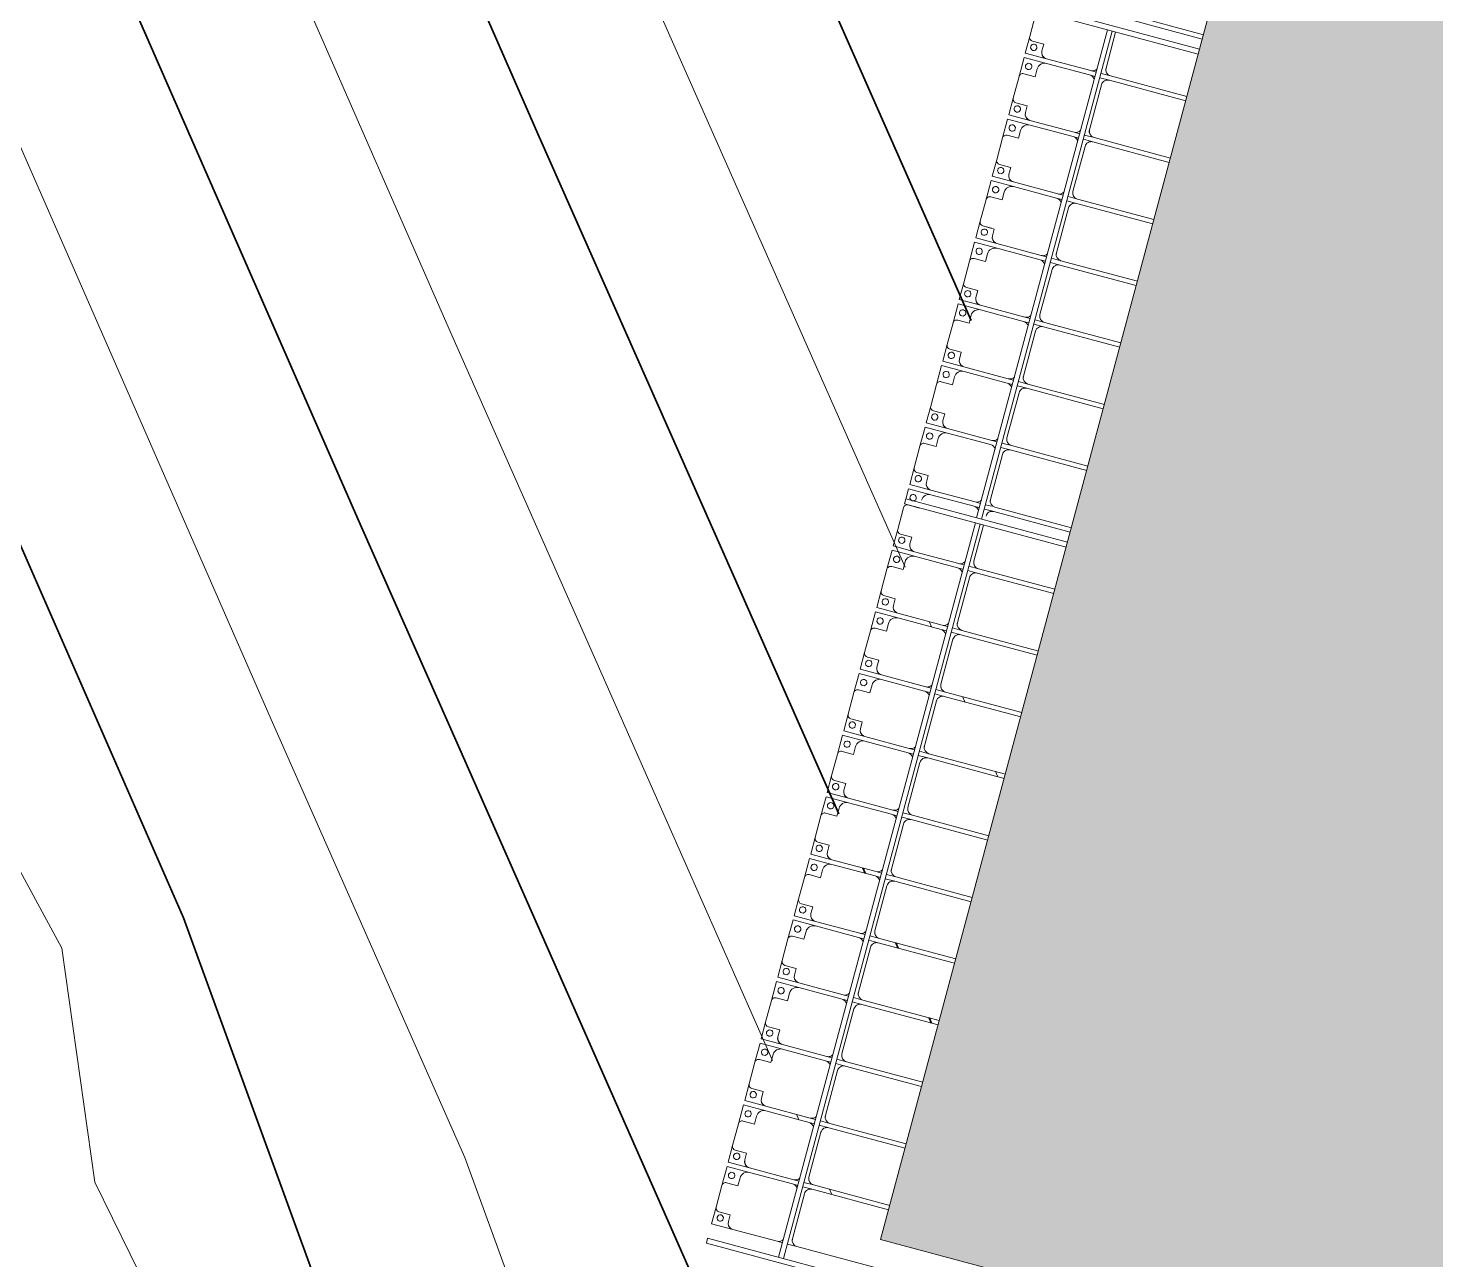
# Model space of a CAD drawing. Header units: millimetres. Extents: x -861324 to 439029, y -308065 to 694685.
# Drawn here: x -162826 to -151789, y 212234 to 221889 of the extents above; entities that cross this region are included whole.
import ezdxf

# ---------------------------------------------------------------- set-up
doc = ezdxf.new("R2010")
doc.units = ezdxf.units.MM
for name, color, linetype, lineweight in [('A-DETL-GENF', 92, 'Continuous', 9), ('A-DETL-MBND', 5, 'Continuous', 9), ('A-DETL-THIN', 151, 'Continuous', 9), ('A-GENM', 13, 'Continuous', 9), ('C-TOPO-MAJR', 7, 'Continuous', 35), ('C-TOPO-MINR', 7, 'Continuous', 9), ('S-BEAM', 12, 'Continuous', 9)]:
    doc.layers.add(name, color=color, linetype=linetype, lineweight=lineweight)

# ---------------------------------------------------------------- blocks, each defined once
blk = doc.blocks.new('Dầm C52 - Dầm C52-24593-BỐ TRÍ BÈ PIN HỒ BẢN MÒNG')
at = {"layer": 'S-BEAM', "color": 7}
for p, q in [((-48198, 20), (-42238, 20)), ((-42198, 20), (-38238, 20)), ((-42238, -20), (-48198, -20)), ((-38238, -20), (-42198, -20))]:
    blk.add_line(p, q, dxfattribs=at)
blk = doc.blocks.new('Dải phao đi lại kèm đỡ invester - DẢI PHAO ĐI LẠI-23457-BỐ TRÍ BÈ PIN HỒ BẢN MÒNG')
at = {"layer": 'A-DETL-MBND', "color": 254}
for p, q in [((15723, -620), (15723, 610)), ((8758, 0), (8758, -620)), ((10758, 0), (10758, -620)), ((13723, -620), (13723, 0)), ((5723, -620), (5723, 0)), ((5758, 0), (5758, -620)), ((6223, -620), (6223, 0)), ((6258, 0), (6258, -620)), ((6723, -620), (6723, 0)), ((6758, 0), (6758, -620)), ((7223, -620), (7223, 0)), ((7258, 0), (7258, -620)), ((7723, -620), (7723, 0)), ((7758, 0), (7758, -620)), ((8223, -620), (8223, 0)), ((8258, 0), (8258, -620)), ((8723, -620), (8723, 0)), ((9223, -620), (9223, 0)), ((9258, 0), (9258, -620)), ((9723, -620), (9723, 0)), ((9758, 0), (9758, -620)), ((10223, -620), (10223, 0)), ((10258, 0), (10258, -620)), ((10723, -620), (10723, -6)), ((11223, -620), (11223, 0)), ((11258, 0), (11258, -620)), ((11723, -620), (11723, 0)), ((11758, 0), (11758, -620)), ((12223, -620), (12223, 0)), ((12258, 0), (12258, -620)), ((12723, -620), (12723, 0)), ((12758, 0), (12758, -620)), ((13223, -620), (13223, 0)), ((13258, 0), (13258, -620)), ((13758, 0), (13758, -620)), ((14223, -620), (14223, 0)), ((14258, 0), (14258, -620)), ((14723, -620), (14723, 0)), ((14758, 0), (14758, -620)), ((15223, -620), (15223, 0)), ((15258, 0), (15258, -620)), ((6223, -620), (6223, -697)), ((6223, -620), (6223, -697)), ((6258, -697), (6258, -620)), ((6258, -697), (6258, -620)), ((6723, -620), (6723, -697)), ((6723, -620), (6723, -697)), ((6758, -697), (6758, -620)), ((6758, -697), (6758, -620)), ((7223, -620), (7223, -697)), ((7223, -620), (7223, -697)), ((7258, -697), (7258, -620)), ((7258, -697), (7258, -620)), ((7723, -620), (7723, -697)), ((7723, -620), (7723, -697)), ((7758, -697), (7758, -620)), ((7758, -697), (7758, -620)), ((8223, -620), (8223, -697)), ((8223, -620), (8223, -697)), ((8258, -697), (8258, -620)), ((8258, -697), (8258, -620)), ((8723, -620), (8723, -697)), ((8723, -620), (8723, -697)), ((8758, -697), (8758, -620)), ((8758, -697), (8758, -620)), ((9223, -620), (9223, -697)), ((9223, -620), (9223, -697)), ((9258, -697), (9258, -620)), ((9258, -697), (9258, -620)), ((9723, -648), (9723, -697)), ((9723, -648), (9723, -697)), ((9758, -697), (9758, -620)), ((9758, -697), (9758, -639)), ((10223, -620), (10223, -697)), ((10223, -620), (10223, -697)), ((10258, -697), (10258, -620)), ((10258, -697), (10258, -620)), ((10723, -620), (10723, -697)), ((10723, -620), (10723, -697)), ((10758, -697), (10758, -620)), ((10758, -697), (10758, -620)), ((11223, -620), (11223, -697)), ((11223, -620), (11223, -697)), ((11258, -697), (11258, -620)), ((11258, -697), (11258, -620)), ((11723, -620), (11723, -697)), ((11723, -620), (11723, -697)), ((11758, -697), (11758, -620)), ((11758, -697), (11758, -620)), ((12223, -620), (12223, -697)), ((12223, -620), (12223, -697)), ((12258, -697), (12258, -620)), ((12258, -697), (12258, -620)), ((12723, -620), (12723, -697)), ((12723, -620), (12723, -697)), ((12758, -697), (12758, -620)), ((12758, -697), (12758, -620)), ((13223, -620), (13223, -697)), ((13223, -620), (13223, -697)), ((13258, -697), (13258, -620)), ((13258, -697), (13258, -620)), ((13723, -620), (13723, -697)), ((13723, -620), (13723, -697)), ((13758, -697), (13758, -620)), ((13758, -697), (13758, -620)), ((14223, -620), (14223, -697)), ((14223, -620), (14223, -697)), ((14258, -697), (14258, -620)), ((14258, -697), (14258, -620)), ((14723, -620), (14723, -697)), ((14723, -620), (14723, -697)), ((14758, -697), (14758, -620)), ((14758, -697), (14758, -620)), ((15223, -620), (15223, -697)), ((15223, -620), (15223, -697)), ((15258, -697), (15258, -620)), ((15258, -697), (15258, -620)), ((15723, -620), (15723, -697)), ((15723, -620), (15723, -697)), ((5882, -670), (6173, -670)), ((6223, -737), (6223, -780)), ((6223, -737), (6223, -780)), ((6258, -780), (6258, -737)), ((6258, -780), (6258, -737)), ((6308, -670), (6673, -670)), ((6723, -737), (6723, -780)), ((6723, -737), (6723, -780)), ((6758, -780), (6758, -737)), ((6758, -780), (6758, -737)), ((6808, -670), (7173, -670)), ((7223, -737), (7223, -780)), ((7223, -737), (7223, -780)), ((7258, -780), (7258, -737)), ((7258, -780), (7258, -737)), ((7308, -670), (7673, -670)), ((7723, -737), (7723, -780)), ((7723, -737), (7723, -780)), ((7758, -780), (7758, -737)), ((7758, -780), (7758, -737)), ((7808, -670), (8173, -670)), ((8223, -737), (8223, -780)), ((8223, -737), (8223, -780)), ((8258, -780), (8258, -737)), ((8258, -780), (8258, -737)), ((8308, -670), (8673, -670)), ((8723, -737), (8723, -780)), ((8723, -737), (8723, -780)), ((8758, -780), (8758, -737)), ((8758, -780), (8758, -737)), ((8808, -670), (9173, -670)), ((9223, -737), (9223, -780)), ((9223, -737), (9223, -780)), ((9308, -670), (9673, -670)), ((9723, -737), (9723, -780)), ((9723, -737), (9723, -780)), ((9758, -780), (9758, -737)), ((9758, -780), (9758, -737)), ((9882, -670), (10173, -670)), ((10223, -737), (10223, -780)), ((10223, -737), (10223, -780)), ((10258, -780), (10258, -737)), ((10258, -780), (10258, -737)), ((10308, -670), (10673, -670)), ((10723, -737), (10723, -780)), ((10723, -737), (10723, -780)), ((10758, -780), (10758, -737)), ((10758, -780), (10758, -737)), ((10808, -670), (11173, -670)), ((11223, -737), (11223, -780)), ((11223, -737), (11223, -780)), ((11258, -780), (11258, -737)), ((11258, -780), (11258, -737)), ((11308, -670), (11673, -670)), ((11723, -737), (11723, -780)), ((11723, -737), (11723, -780)), ((11758, -780), (11758, -737)), ((11758, -780), (11758, -737)), ((11808, -670), (12173, -670)), ((12223, -737), (12223, -780)), ((12223, -737), (12223, -780)), ((12258, -780), (12258, -737)), ((12258, -780), (12258, -737)), ((12308, -670), (12673, -670)), ((12723, -737), (12723, -780)), ((12723, -737), (12723, -780)), ((12758, -780), (12758, -737)), ((12758, -780), (12758, -737)), ((12808, -670), (13173, -670)), ((13223, -737), (13223, -780)), ((13223, -737), (13223, -780)), ((13258, -780), (13258, -737)), ((13258, -780), (13258, -737)), ((13308, -670), (13673, -670)), ((13723, -737), (13723, -780)), ((13723, -737), (13723, -780)), ((13758, -780), (13758, -737)), ((13758, -780), (13758, -737)), ((13808, -670), (14173, -670)), ((14223, -737), (14223, -780)), ((14223, -737), (14223, -780)), ((14258, -780), (14258, -737)), ((14258, -780), (14258, -737)), ((14308, -670), (14673, -670)), ((14723, -737), (14723, -780)), ((14723, -737), (14723, -780)), ((14758, -780), (14758, -737)), ((14758, -780), (14758, -737)), ((14808, -670), (15173, -670)), ((15223, -737), (15223, -780)), ((15223, -737), (15223, -780)), ((15258, -780), (15258, -737)), ((15258, -780), (15258, -737)), ((15308, -670), (15673, -670)), ((15723, -737), (15723, -780)), ((15723, -737), (15723, -780)), ((6223, -1140), (6223, -780)), ((6258, -780), (6258, -1130)), ((6723, -1140), (6723, -780)), ((6758, -780), (6758, -1130)), ((7223, -1140), (7223, -780)), ((7258, -780), (7258, -1130)), ((7723, -1140), (7723, -780)), ((7758, -780), (7758, -1130)), ((8223, -1140), (8223, -780)), ((8258, -780), (8258, -1130)), ((8723, -1140), (8723, -780)), ((8758, -780), (8758, -1130)), ((9223, -1140), (9223, -780)), ((9258, -780), (9258, -1130)), ((9723, -1140), (9723, -780)), ((9758, -780), (9758, -1130)), ((10223, -1140), (10223, -780)), ((10258, -780), (10258, -1130)), ((10723, -1140), (10723, -780)), ((10758, -780), (10758, -1130)), ((11223, -1140), (11223, -780)), ((11258, -780), (11258, -1130)), ((11723, -1140), (11723, -780)), ((11758, -780), (11758, -1130)), ((12223, -1140), (12223, -780)), ((12258, -780), (12258, -1130)), ((12723, -1140), (12723, -780)), ((12758, -780), (12758, -1130)), ((13223, -1140), (13223, -780)), ((13258, -780), (13258, -1130)), ((13723, -1140), (13723, -780)), ((13758, -780), (13758, -1130)), ((14223, -1140), (14223, -780)), ((14258, -780), (14258, -1130)), ((14723, -1140), (14723, -780)), ((14758, -780), (14758, -1130)), ((15223, -1140), (15223, -780)), ((15258, -780), (15258, -1130)), ((15723, -1140), (15723, -780)), ((6118, -1282), (6118, -1190)), ((6118, -1190), (6173, -1190)), ((6173, -1190), (6118, -1190)), ((6118, -1190), (6118, -1282)), ((6118, -1282), (6118, -1190)), ((6118, -1190), (6118, -1282)), ((6118, -1190), (6173, -1190)), ((6173, -1190), (6118, -1190)), ((6223, -1140), (6223, -1312)), ((6223, -1312), (6223, -1140)), ((6258, -1312), (6258, -1130)), ((6258, -1130), (6258, -1312)), ((6318, -1190), (6382, -1190)), ((6382, -1190), (6318, -1190)), ((6318, -1190), (6382, -1190)), ((6382, -1190), (6318, -1190)), ((6382, -1190), (6382, -1282)), ((6382, -1282), (6382, -1190)), ((6382, -1190), (6382, -1282)), ((6382, -1282), (6382, -1190)), ((6618, -1282), (6618, -1190)), ((6618, -1190), (6673, -1190)), ((6673, -1190), (6618, -1190)), ((6618, -1190), (6618, -1282)), ((6618, -1282), (6618, -1190)), ((6618, -1190), (6618, -1282)), ((6618, -1190), (6673, -1190)), ((6673, -1190), (6618, -1190)), ((6723, -1140), (6723, -1312)), ((6723, -1312), (6723, -1140)), ((6758, -1312), (6758, -1130)), ((6758, -1130), (6758, -1312)), ((6818, -1190), (6882, -1190)), ((6882, -1190), (6818, -1190)), ((6818, -1190), (6882, -1190)), ((6882, -1190), (6818, -1190)), ((6882, -1190), (6882, -1282)), ((6882, -1282), (6882, -1190)), ((6882, -1190), (6882, -1282)), ((6882, -1282), (6882, -1190)), ((7118, -1282), (7118, -1190)), ((7118, -1190), (7173, -1190)), ((7173, -1190), (7118, -1190)), ((7118, -1190), (7118, -1282)), ((7118, -1282), (7118, -1190)), ((7118, -1190), (7118, -1282)), ((7118, -1190), (7173, -1190)), ((7173, -1190), (7118, -1190)), ((7223, -1140), (7223, -1312)), ((7223, -1312), (7223, -1140)), ((7258, -1312), (7258, -1130)), ((7258, -1130), (7258, -1312)), ((7318, -1190), (7382, -1190)), ((7382, -1190), (7318, -1190)), ((7318, -1190), (7382, -1190)), ((7382, -1190), (7318, -1190)), ((7382, -1190), (7382, -1282)), ((7382, -1282), (7382, -1190)), ((7382, -1190), (7382, -1282)), ((7382, -1282), (7382, -1190)), ((7618, -1282), (7618, -1190)), ((7618, -1190), (7673, -1190)), ((7673, -1190), (7618, -1190)), ((7618, -1190), (7673, -1190)), ((7673, -1190), (7618, -1190)), ((7618, -1212), (7618, -1282)), ((7618, -1282), (7618, -1212)), ((7618, -1212), (7618, -1282)), ((7723, -1140), (7723, -1312)), ((7723, -1312), (7723, -1140)), ((7758, -1312), (7758, -1130)), ((7758, -1130), (7758, -1312)), ((7818, -1190), (7882, -1190)), ((7882, -1190), (7818, -1190)), ((7818, -1190), (7882, -1190)), ((7882, -1190), (7818, -1190)), ((7882, -1190), (7882, -1282)), ((7882, -1282), (7882, -1190)), ((7882, -1190), (7882, -1282)), ((7882, -1282), (7882, -1190)), ((8118, -1282), (8118, -1190)), ((8118, -1190), (8173, -1190)), ((8173, -1190), (8118, -1190)), ((8118, -1190), (8118, -1282)), ((8118, -1282), (8118, -1190)), ((8118, -1190), (8118, -1282)), ((8118, -1190), (8173, -1190)), ((8173, -1190), (8118, -1190)), ((8223, -1140), (8223, -1312)), ((8223, -1312), (8223, -1140)), ((8258, -1312), (8258, -1130)), ((8258, -1130), (8258, -1312)), ((8318, -1190), (8382, -1190)), ((8382, -1190), (8318, -1190)), ((8318, -1190), (8382, -1190)), ((8382, -1190), (8318, -1190)), ((8382, -1190), (8382, -1282)), ((8382, -1282), (8382, -1190)), ((8382, -1190), (8382, -1282)), ((8382, -1282), (8382, -1190)), ((8618, -1282), (8618, -1190)), ((8618, -1190), (8673, -1190)), ((8673, -1190), (8618, -1190)), ((8618, -1190), (8618, -1282)), ((8618, -1282), (8618, -1190)), ((8618, -1190), (8618, -1282)), ((8618, -1190), (8673, -1190)), ((8673, -1190), (8618, -1190)), ((8723, -1140), (8723, -1312)), ((8723, -1312), (8723, -1140)), ((8758, -1312), (8758, -1130)), ((8758, -1130), (8758, -1312)), ((8818, -1190), (8882, -1190)), ((8882, -1190), (8818, -1190)), ((8818, -1190), (8882, -1190)), ((8882, -1190), (8818, -1190)), ((8882, -1190), (8882, -1282)), ((8882, -1282), (8882, -1190)), ((8882, -1190), (8882, -1282)), ((8882, -1282), (8882, -1190)), ((9118, -1282), (9118, -1190)), ((9118, -1190), (9173, -1190)), ((9173, -1190), (9118, -1190)), ((9118, -1190), (9118, -1282)), ((9118, -1282), (9118, -1190)), ((9118, -1190), (9118, -1282)), ((9118, -1190), (9173, -1190)), ((9173, -1190), (9118, -1190)), ((9223, -1140), (9223, -1312)), ((9223, -1312), (9223, -1140)), ((9258, -1312), (9258, -1130)), ((9258, -1130), (9258, -1312)), ((9318, -1190), (9382, -1190)), ((9382, -1190), (9318, -1190)), ((9318, -1190), (9382, -1190)), ((9382, -1190), (9318, -1190)), ((9382, -1190), (9382, -1282)), ((9382, -1282), (9382, -1190)), ((9382, -1190), (9382, -1282)), ((9382, -1282), (9382, -1190)), ((9618, -1282), (9618, -1190)), ((9618, -1190), (9673, -1190)), ((9673, -1190), (9618, -1190)), ((9618, -1190), (9618, -1282)), ((9618, -1282), (9618, -1190)), ((9618, -1190), (9618, -1282)), ((9618, -1190), (9673, -1190)), ((9673, -1190), (9618, -1190)), ((9723, -1140), (9723, -1312)), ((9723, -1312), (9723, -1140)), ((9758, -1312), (9758, -1130)), ((9758, -1130), (9758, -1312)), ((9882, -1190), (9882, -1282)), ((9882, -1282), (9882, -1190)), ((9882, -1190), (9882, -1282)), ((9882, -1282), (9882, -1190)), ((10118, -1282), (10118, -1190)), ((10118, -1190), (10173, -1190)), ((10173, -1190), (10118, -1190)), ((10118, -1190), (10118, -1282)), ((10118, -1282), (10118, -1190)), ((10118, -1190), (10118, -1282)), ((10118, -1190), (10173, -1190)), ((10173, -1190), (10118, -1190)), ((10223, -1140), (10223, -1312)), ((10223, -1312), (10223, -1140)), ((10258, -1312), (10258, -1130)), ((10258, -1130), (10258, -1312)), ((10318, -1190), (10382, -1190)), ((10382, -1190), (10318, -1190)), ((10318, -1190), (10382, -1190)), ((10382, -1190), (10318, -1190)), ((10382, -1190), (10382, -1282)), ((10382, -1282), (10382, -1190)), ((10382, -1190), (10382, -1282)), ((10382, -1282), (10382, -1190)), ((10618, -1282), (10618, -1190)), ((10618, -1190), (10673, -1190)), ((10673, -1190), (10618, -1190)), ((10618, -1190), (10618, -1282)), ((10618, -1282), (10618, -1190)), ((10618, -1190), (10618, -1282)), ((10618, -1190), (10673, -1190)), ((10673, -1190), (10618, -1190)), ((10723, -1140), (10723, -1312)), ((10723, -1312), (10723, -1140)), ((10758, -1312), (10758, -1130)), ((10758, -1130), (10758, -1312)), ((10818, -1190), (10882, -1190)), ((10882, -1190), (10818, -1190)), ((10818, -1190), (10882, -1190)), ((10882, -1190), (10818, -1190)), ((10882, -1190), (10882, -1282)), ((10882, -1282), (10882, -1190)), ((10882, -1190), (10882, -1282)), ((10882, -1282), (10882, -1190)), ((11118, -1282), (11118, -1190)), ((11118, -1190), (11173, -1190)), ((11173, -1190), (11118, -1190)), ((11118, -1190), (11118, -1282)), ((11118, -1282), (11118, -1190)), ((11118, -1190), (11118, -1282)), ((11118, -1190), (11173, -1190)), ((11173, -1190), (11118, -1190)), ((11223, -1140), (11223, -1312)), ((11223, -1312), (11223, -1140)), ((11258, -1312), (11258, -1130)), ((11258, -1130), (11258, -1312)), ((11318, -1190), (11382, -1190)), ((11382, -1190), (11318, -1190)), ((11318, -1190), (11382, -1190)), ((11382, -1190), (11318, -1190)), ((11382, -1190), (11382, -1282)), ((11382, -1282), (11382, -1190)), ((11382, -1190), (11382, -1282)), ((11382, -1282), (11382, -1190)), ((11618, -1282), (11618, -1190)), ((11618, -1190), (11673, -1190)), ((11673, -1190), (11618, -1190)), ((11618, -1190), (11618, -1282)), ((11618, -1282), (11618, -1190)), ((11618, -1190), (11618, -1282)), ((11618, -1190), (11673, -1190)), ((11673, -1190), (11618, -1190)), ((11723, -1140), (11723, -1312)), ((11723, -1312), (11723, -1140)), ((11758, -1312), (11758, -1130)), ((11758, -1130), (11758, -1312)), ((11818, -1190), (11882, -1190)), ((11882, -1190), (11818, -1190)), ((11818, -1190), (11882, -1190)), ((11882, -1190), (11818, -1190)), ((11882, -1190), (11882, -1282)), ((11882, -1282), (11882, -1190)), ((11882, -1190), (11882, -1282)), ((11882, -1282), (11882, -1190)), ((12118, -1282), (12118, -1190)), ((12118, -1190), (12173, -1190)), ((12173, -1190), (12118, -1190)), ((12118, -1190), (12118, -1282)), ((12118, -1282), (12118, -1190)), ((12118, -1190), (12118, -1282)), ((12118, -1190), (12173, -1190)), ((12173, -1190), (12118, -1190)), ((12223, -1140), (12223, -1312)), ((12223, -1312), (12223, -1140)), ((12258, -1312), (12258, -1130)), ((12258, -1130), (12258, -1312)), ((12318, -1190), (12382, -1190)), ((12382, -1190), (12318, -1190)), ((12318, -1190), (12382, -1190)), ((12382, -1190), (12318, -1190)), ((12382, -1190), (12382, -1282)), ((12382, -1282), (12382, -1190)), ((12382, -1190), (12382, -1282)), ((12382, -1282), (12382, -1190)), ((12618, -1282), (12618, -1190)), ((12618, -1190), (12673, -1190)), ((12673, -1190), (12618, -1190)), ((12618, -1190), (12618, -1282)), ((12618, -1282), (12618, -1190)), ((12618, -1190), (12618, -1282)), ((12618, -1190), (12673, -1190)), ((12673, -1190), (12618, -1190)), ((12723, -1140), (12723, -1312)), ((12723, -1312), (12723, -1140)), ((12758, -1312), (12758, -1130)), ((12758, -1130), (12758, -1312)), ((12818, -1190), (12882, -1190)), ((12882, -1190), (12818, -1190)), ((12818, -1190), (12882, -1190)), ((12882, -1190), (12818, -1190)), ((12882, -1190), (12882, -1282)), ((12882, -1282), (12882, -1190)), ((12882, -1190), (12882, -1282)), ((12882, -1282), (12882, -1190)), ((13118, -1282), (13118, -1190)), ((13118, -1190), (13173, -1190)), ((13173, -1190), (13118, -1190)), ((13118, -1190), (13118, -1282)), ((13118, -1282), (13118, -1190)), ((13118, -1190), (13118, -1282)), ((13118, -1190), (13173, -1190)), ((13173, -1190), (13118, -1190)), ((13223, -1140), (13223, -1312)), ((13223, -1312), (13223, -1140)), ((13258, -1312), (13258, -1130)), ((13258, -1130), (13258, -1312)), ((13318, -1190), (13382, -1190)), ((13382, -1190), (13318, -1190)), ((13318, -1190), (13382, -1190)), ((13382, -1190), (13318, -1190)), ((13382, -1190), (13382, -1282)), ((13382, -1282), (13382, -1190)), ((13382, -1190), (13382, -1282)), ((13382, -1282), (13382, -1190)), ((13618, -1282), (13618, -1190)), ((13618, -1190), (13673, -1190)), ((13673, -1190), (13618, -1190)), ((13618, -1190), (13618, -1282)), ((13618, -1282), (13618, -1190)), ((13618, -1190), (13618, -1282)), ((13618, -1190), (13673, -1190)), ((13673, -1190), (13618, -1190)), ((13723, -1140), (13723, -1312)), ((13723, -1312), (13723, -1140)), ((13758, -1312), (13758, -1130)), ((13758, -1130), (13758, -1312)), ((13818, -1190), (13882, -1190)), ((13882, -1190), (13818, -1190)), ((13818, -1190), (13882, -1190)), ((13882, -1190), (13818, -1190)), ((13882, -1190), (13882, -1282)), ((13882, -1282), (13882, -1190)), ((13882, -1190), (13882, -1282)), ((13882, -1282), (13882, -1190)), ((14118, -1282), (14118, -1190)), ((14118, -1190), (14173, -1190)), ((14173, -1190), (14118, -1190)), ((14118, -1190), (14118, -1282)), ((14118, -1282), (14118, -1190)), ((14118, -1190), (14118, -1282)), ((14118, -1190), (14173, -1190)), ((14173, -1190), (14118, -1190)), ((14223, -1140), (14223, -1312)), ((14223, -1312), (14223, -1140)), ((14258, -1312), (14258, -1130)), ((14258, -1130), (14258, -1312)), ((14318, -1190), (14382, -1190)), ((14382, -1190), (14318, -1190)), ((14318, -1190), (14382, -1190)), ((14382, -1190), (14318, -1190)), ((14382, -1190), (14382, -1282)), ((14382, -1282), (14382, -1190)), ((14382, -1190), (14382, -1282)), ((14382, -1282), (14382, -1190)), ((14618, -1282), (14618, -1190)), ((14618, -1190), (14673, -1190)), ((14673, -1190), (14618, -1190)), ((14618, -1190), (14618, -1282)), ((14618, -1282), (14618, -1190)), ((14618, -1190), (14618, -1282)), ((14618, -1190), (14673, -1190)), ((14673, -1190), (14618, -1190)), ((14723, -1140), (14723, -1312)), ((14723, -1312), (14723, -1140)), ((14758, -1312), (14758, -1130)), ((14758, -1130), (14758, -1312)), ((14818, -1190), (14882, -1190)), ((14882, -1190), (14818, -1190)), ((14818, -1190), (14882, -1190)), ((14882, -1190), (14818, -1190)), ((14882, -1190), (14882, -1282)), ((14882, -1282), (14882, -1190)), ((14882, -1190), (14882, -1282)), ((14882, -1282), (14882, -1190)), ((15118, -1282), (15118, -1190)), ((15118, -1190), (15173, -1190)), ((15173, -1190), (15118, -1190)), ((15118, -1190), (15118, -1282)), ((15118, -1282), (15118, -1190)), ((15118, -1190), (15118, -1282)), ((15118, -1190), (15173, -1190)), ((15173, -1190), (15118, -1190)), ((15223, -1140), (15223, -1312)), ((15223, -1312), (15223, -1140)), ((15258, -1312), (15258, -1130)), ((15258, -1130), (15258, -1312)), ((15318, -1190), (15382, -1190)), ((15382, -1190), (15318, -1190)), ((15318, -1190), (15382, -1190)), ((15382, -1190), (15318, -1190)), ((15382, -1190), (15382, -1282)), ((15382, -1282), (15382, -1190)), ((15382, -1190), (15382, -1282)), ((15382, -1282), (15382, -1190)), ((15618, -1282), (15618, -1190)), ((15618, -1190), (15673, -1190)), ((15673, -1190), (15618, -1190)), ((15618, -1190), (15618, -1282)), ((15618, -1282), (15618, -1190)), ((15618, -1190), (15618, -1282)), ((15618, -1190), (15673, -1190)), ((15673, -1190), (15618, -1190)), ((15723, -1140), (15723, -1312)), ((15723, -1312), (15723, -1140)), ((5912, -1312), (6088, -1312)), ((6223, -1312), (6088, -1312)), ((6088, -1312), (6223, -1312)), ((6412, -1312), (6258, -1312)), ((6258, -1312), (6412, -1312)), ((6412, -1312), (6588, -1312)), ((6723, -1312), (6588, -1312)), ((6588, -1312), (6723, -1312)), ((6912, -1312), (6758, -1312)), ((6758, -1312), (6912, -1312)), ((6912, -1312), (7088, -1312)), ((7223, -1312), (7088, -1312)), ((7088, -1312), (7223, -1312)), ((7412, -1312), (7258, -1312)), ((7258, -1312), (7412, -1312)), ((7412, -1312), (7588, -1312)), ((7723, -1312), (7588, -1312)), ((7588, -1312), (7723, -1312)), ((7912, -1312), (7758, -1312)), ((7758, -1312), (7912, -1312)), ((7912, -1312), (8088, -1312)), ((8223, -1312), (8088, -1312)), ((8088, -1312), (8223, -1312)), ((8412, -1312), (8258, -1312)), ((8258, -1312), (8412, -1312)), ((8412, -1312), (8588, -1312)), ((8723, -1312), (8588, -1312)), ((8588, -1312), (8723, -1312)), ((8912, -1312), (8758, -1312)), ((8758, -1312), (8912, -1312)), ((8912, -1312), (9088, -1312)), ((9223, -1312), (9088, -1312)), ((9088, -1312), (9223, -1312)), ((9412, -1312), (9258, -1312)), ((9258, -1312), (9412, -1312)), ((9412, -1312), (9588, -1312)), ((9723, -1312), (9588, -1312)), ((9588, -1312), (9723, -1312)), ((9842, -1312), (9758, -1312)), ((9758, -1312), (9842, -1312)), ((9912, -1312), (10088, -1312)), ((10223, -1312), (10088, -1312)), ((10088, -1312), (10223, -1312)), ((10412, -1312), (10258, -1312)), ((10258, -1312), (10412, -1312)), ((10412, -1312), (10588, -1312)), ((10723, -1312), (10588, -1312)), ((10588, -1312), (10723, -1312)), ((10912, -1312), (10758, -1312)), ((10758, -1312), (10912, -1312)), ((10912, -1312), (11088, -1312)), ((11223, -1312), (11088, -1312)), ((11088, -1312), (11223, -1312)), ((11412, -1312), (11258, -1312)), ((11258, -1312), (11412, -1312)), ((11412, -1312), (11588, -1312)), ((11723, -1312), (11588, -1312)), ((11588, -1312), (11723, -1312)), ((11912, -1312), (11758, -1312)), ((11758, -1312), (11912, -1312)), ((11912, -1312), (12088, -1312)), ((12223, -1312), (12088, -1312)), ((12088, -1312), (12223, -1312)), ((12412, -1312), (12258, -1312)), ((12258, -1312), (12412, -1312)), ((12412, -1312), (12588, -1312)), ((12723, -1312), (12588, -1312)), ((12588, -1312), (12723, -1312)), ((12912, -1312), (12758, -1312)), ((12758, -1312), (12912, -1312)), ((12912, -1312), (13088, -1312)), ((13223, -1312), (13088, -1312)), ((13088, -1312), (13223, -1312)), ((13412, -1312), (13258, -1312)), ((13258, -1312), (13412, -1312)), ((13412, -1312), (13588, -1312)), ((13723, -1312), (13588, -1312)), ((13588, -1312), (13723, -1312)), ((13912, -1312), (13758, -1312)), ((13758, -1312), (13912, -1312)), ((13912, -1312), (14088, -1312)), ((14223, -1312), (14088, -1312)), ((14088, -1312), (14223, -1312)), ((14412, -1312), (14258, -1312)), ((14258, -1312), (14412, -1312)), ((14412, -1312), (14588, -1312)), ((14723, -1312), (14588, -1312)), ((14588, -1312), (14723, -1312)), ((14912, -1312), (14758, -1312)), ((14758, -1312), (14912, -1312)), ((14912, -1312), (15088, -1312)), ((15223, -1312), (15088, -1312)), ((15088, -1312), (15223, -1312)), ((15412, -1312), (15258, -1312)), ((15258, -1312), (15412, -1312)), ((15412, -1312), (15588, -1312)), ((15723, -1312), (15588, -1312)), ((15588, -1312), (15723, -1312))]:
    blk.add_line(p, q, dxfattribs=at)
for centre, radius, start, end in [((6173, -620), 50, 270, 0), ((6308, -620), 50, 180, 270), ((6308, -620), 50, 180, 210), ((6673, -620), 50, 270, 0), ((6808, -620), 50, 180, 270), ((6808, -620), 50, 180, 210), ((7173, -620), 50, 270, 0), ((7308, -620), 50, 180, 270), ((7308, -620), 50, 180, 210), ((7673, -620), 50, 270, 0), ((7808, -620), 50, 180, 270), ((7808, -620), 50, 180, 210), ((8173, -620), 50, 270, 0), ((8308, -620), 50, 180, 270), ((8308, -620), 50, 180, 210), ((8673, -620), 50, 270, 0), ((8808, -620), 50, 180, 270), ((8808, -620), 50, 180, 210), ((9173, -620), 50, 270, 0), ((9308, -620), 50, 180, 270), ((9308, -620), 50, 180, 210), ((9673, -620), 50, 270, 0), ((9808, -620), 50, 180, 270), ((9808, -620), 50, 180, 210), ((10173, -620), 50, 270, 0), ((10308, -620), 50, 180, 270), ((10308, -620), 50, 180, 210), ((10673, -620), 50, 270, 0), ((10808, -620), 50, 180, 270), ((10808, -620), 50, 180, 210), ((11173, -620), 50, 270, 0), ((11308, -620), 50, 180, 270), ((11308, -620), 50, 180, 210), ((11673, -620), 50, 270, 0), ((11808, -620), 50, 180, 270), ((11808, -620), 50, 180, 210), ((12173, -620), 50, 270, 0), ((12308, -620), 50, 180, 270), ((12308, -620), 50, 180, 210), ((12673, -620), 50, 270, 0), ((12808, -620), 50, 180, 270), ((12808, -620), 50, 180, 210), ((13173, -620), 50, 270, 0), ((13308, -620), 50, 180, 270), ((13308, -620), 50, 180, 210), ((13673, -620), 50, 270, 0), ((13808, -620), 50, 180, 270), ((13808, -620), 50, 180, 210), ((14173, -620), 50, 270, 0), ((14308, -620), 50, 180, 270), ((14308, -620), 50, 180, 210), ((14673, -620), 50, 270, 0), ((14808, -620), 50, 180, 270), ((14808, -620), 50, 180, 210), ((15173, -620), 50, 270, 0), ((15308, -620), 50, 180, 270), ((15308, -620), 50, 180, 210), ((15673, -620), 50, 270, 0), ((6173, -620), 50, 270, 300), ((6173, -780), 50, 360, 60), ((6173, -780), 50, 360, 30), ((6308, -780), 50, 120, 180), ((6673, -620), 50, 270, 300), ((6673, -780), 50, 360, 60), ((6673, -780), 50, 360, 30), ((6808, -780), 50, 120, 180), ((7173, -620), 50, 270, 300), ((7173, -780), 50, 360, 60), ((7173, -780), 50, 360, 30), ((7308, -780), 50, 120, 180), ((7673, -620), 50, 270, 300), ((7673, -780), 50, 360, 60), ((7673, -780), 50, 360, 30), ((7808, -780), 50, 120, 180), ((8173, -620), 50, 270, 300), ((8173, -780), 50, 360, 60), ((8173, -780), 50, 360, 30), ((8308, -780), 50, 120, 180), ((8673, -620), 50, 270, 300), ((8673, -780), 50, 360, 60), ((8673, -780), 50, 360, 30), ((8808, -780), 50, 120, 180), ((9173, -620), 50, 270, 300), ((9173, -780), 50, 360, 60), ((9173, -780), 50, 360, 30), ((9308, -780), 50, 120, 180), ((9673, -620), 50, 270, 300), ((9673, -780), 50, 360, 60), ((9673, -780), 50, 360, 30), ((9808, -780), 50, 120, 180), ((10173, -620), 50, 270, 300), ((10173, -780), 50, 360, 60), ((10173, -780), 50, 360, 30), ((10308, -780), 50, 120, 180), ((10673, -620), 50, 270, 300), ((10673, -780), 50, 360, 60), ((10673, -780), 50, 360, 30), ((10808, -780), 50, 120, 180), ((11173, -620), 50, 270, 300), ((11173, -780), 50, 360, 60), ((11173, -780), 50, 360, 30), ((11308, -780), 50, 120, 180), ((11673, -620), 50, 270, 300), ((11673, -780), 50, 360, 60), ((11673, -780), 50, 360, 30), ((11808, -780), 50, 120, 180), ((12173, -620), 50, 270, 300), ((12173, -780), 50, 360, 60), ((12173, -780), 50, 360, 30), ((12308, -780), 50, 120, 180), ((12673, -620), 50, 270, 300), ((12673, -780), 50, 360, 60), ((12673, -780), 50, 360, 30), ((12808, -780), 50, 120, 180), ((13173, -620), 50, 270, 300), ((13173, -780), 50, 360, 60), ((13173, -780), 50, 360, 30), ((13308, -780), 50, 120, 180), ((13673, -620), 50, 270, 300), ((13673, -780), 50, 360, 60), ((13673, -780), 50, 360, 30), ((13808, -780), 50, 120, 180), ((14173, -620), 50, 270, 300), ((14173, -780), 50, 360, 60), ((14173, -780), 50, 360, 30), ((14308, -780), 50, 120, 180), ((14673, -620), 50, 270, 300), ((14673, -780), 50, 360, 60), ((14673, -780), 50, 360, 30), ((14808, -780), 50, 120, 180), ((15173, -620), 50, 270, 300), ((15173, -780), 50, 360, 60), ((15173, -780), 50, 360, 30), ((15308, -780), 50, 120, 180), ((15673, -620), 50, 270, 300), ((15673, -780), 50, 360, 60), ((15673, -780), 50, 360, 30), ((6173, -1140), 50, 270, 360), ((6173, -1140), 50, 270, 345), ((6173, -1140), 50, 270, 345), ((6173, -1140), 50, 270, 345), ((6318, -1130), 60, 180, 270), ((6318, -1130), 60, 180, 270), ((6318, -1130), 60, 180, 270), ((6318, -1130), 60, 180, 270), ((6673, -1140), 50, 270, 360), ((6673, -1140), 50, 270, 345), ((6673, -1140), 50, 270, 345), ((6673, -1140), 50, 270, 345), ((6818, -1130), 60, 180, 270), ((6818, -1130), 60, 180, 270), ((6818, -1130), 60, 180, 270), ((6818, -1130), 60, 180, 270), ((7173, -1140), 50, 270, 360), ((7173, -1140), 50, 270, 345), ((7173, -1140), 50, 270, 345), ((7173, -1140), 50, 270, 345), ((7318, -1130), 60, 180, 270), ((7318, -1130), 60, 180, 270), ((7318, -1130), 60, 180, 270), ((7318, -1130), 60, 180, 270), ((7673, -1140), 50, 270, 360), ((7673, -1140), 50, 270, 345), ((7673, -1140), 50, 270, 345), ((7673, -1140), 50, 270, 345), ((7818, -1130), 60, 180, 270), ((7818, -1130), 60, 180, 270), ((7818, -1130), 60, 180, 270), ((7818, -1130), 60, 180, 270), ((8173, -1140), 50, 270, 360), ((8173, -1140), 50, 270, 345), ((8173, -1140), 50, 270, 345), ((8173, -1140), 50, 270, 345), ((8318, -1130), 60, 180, 270), ((8318, -1130), 60, 180, 270), ((8318, -1130), 60, 180, 270), ((8318, -1130), 60, 180, 270), ((8673, -1140), 50, 270, 360), ((8673, -1140), 50, 270, 345), ((8673, -1140), 50, 270, 345), ((8673, -1140), 50, 270, 345), ((8818, -1130), 60, 180, 270), ((8818, -1130), 60, 180, 270), ((8818, -1130), 60, 180, 270), ((8818, -1130), 60, 180, 270), ((9173, -1140), 50, 270, 360), ((9173, -1140), 50, 270, 345), ((9173, -1140), 50, 270, 345), ((9173, -1140), 50, 270, 345), ((9318, -1130), 60, 180, 270), ((9318, -1130), 60, 180, 270), ((9318, -1130), 60, 180, 270), ((9318, -1130), 60, 180, 270), ((9673, -1140), 50, 270, 360), ((9673, -1140), 50, 270, 345), ((9673, -1140), 50, 270, 345), ((9673, -1140), 50, 270, 345), ((9818, -1130), 60, 180, 270), ((9818, -1130), 60, 180, 270), ((9818, -1130), 60, 180, 270), ((9818, -1130), 60, 180, 270), ((10173, -1140), 50, 270, 360), ((10173, -1140), 50, 270, 345), ((10173, -1140), 50, 270, 345), ((10173, -1140), 50, 270, 345), ((10318, -1130), 60, 180, 270), ((10318, -1130), 60, 180, 270), ((10318, -1130), 60, 180, 270), ((10318, -1130), 60, 180, 270), ((10673, -1140), 50, 270, 360), ((10673, -1140), 50, 270, 345), ((10673, -1140), 50, 270, 345), ((10673, -1140), 50, 270, 345), ((10818, -1130), 60, 180, 270), ((10818, -1130), 60, 180, 270), ((10818, -1130), 60, 180, 270), ((10818, -1130), 60, 180, 270), ((11173, -1140), 50, 270, 360), ((11173, -1140), 50, 270, 345), ((11173, -1140), 50, 270, 345), ((11173, -1140), 50, 270, 345), ((11318, -1130), 60, 180, 270), ((11318, -1130), 60, 180, 270), ((11318, -1130), 60, 180, 270), ((11318, -1130), 60, 180, 270), ((11673, -1140), 50, 270, 360), ((11673, -1140), 50, 270, 345), ((11673, -1140), 50, 270, 345), ((11673, -1140), 50, 270, 345), ((11818, -1130), 60, 180, 270), ((11818, -1130), 60, 180, 270), ((11818, -1130), 60, 180, 270), ((11818, -1130), 60, 180, 270), ((12173, -1140), 50, 270, 360), ((12173, -1140), 50, 270, 345), ((12173, -1140), 50, 270, 345), ((12173, -1140), 50, 270, 345), ((12318, -1130), 60, 180, 270), ((12318, -1130), 60, 180, 270), ((12318, -1130), 60, 180, 270), ((12318, -1130), 60, 180, 270), ((12673, -1140), 50, 270, 360), ((12673, -1140), 50, 270, 345), ((12673, -1140), 50, 270, 345), ((12673, -1140), 50, 270, 345), ((12818, -1130), 60, 180, 270), ((12818, -1130), 60, 180, 270), ((12818, -1130), 60, 180, 270), ((12818, -1130), 60, 180, 270), ((13173, -1140), 50, 270, 360), ((13173, -1140), 50, 270, 345), ((13173, -1140), 50, 270, 345), ((13173, -1140), 50, 270, 345), ((13318, -1130), 60, 180, 270), ((13318, -1130), 60, 180, 270), ((13318, -1130), 60, 180, 270), ((13318, -1130), 60, 180, 270), ((13673, -1140), 50, 270, 360), ((13673, -1140), 50, 270, 345), ((13673, -1140), 50, 270, 345), ((13673, -1140), 50, 270, 345), ((13818, -1130), 60, 180, 270), ((13818, -1130), 60, 180, 270), ((13818, -1130), 60, 180, 270), ((13818, -1130), 60, 180, 270), ((14173, -1140), 50, 270, 360), ((14173, -1140), 50, 270, 345), ((14173, -1140), 50, 270, 345), ((14173, -1140), 50, 270, 345), ((14318, -1130), 60, 180, 270), ((14318, -1130), 60, 180, 270), ((14318, -1130), 60, 180, 270), ((14318, -1130), 60, 180, 270), ((14673, -1140), 50, 270, 360), ((14673, -1140), 50, 270, 345), ((14673, -1140), 50, 270, 345), ((14673, -1140), 50, 270, 345), ((14818, -1130), 60, 180, 270), ((14818, -1130), 60, 180, 270), ((14818, -1130), 60, 180, 270), ((14818, -1130), 60, 180, 270), ((15173, -1140), 50, 270, 360), ((15173, -1140), 50, 270, 345), ((15173, -1140), 50, 270, 345), ((15173, -1140), 50, 270, 345), ((15318, -1130), 60, 180, 270), ((15318, -1130), 60, 180, 270), ((15318, -1130), 60, 180, 270), ((15318, -1130), 60, 180, 270), ((15673, -1140), 50, 270, 360), ((15673, -1140), 50, 270, 345), ((15673, -1140), 50, 270, 345), ((15673, -1140), 50, 270, 345), ((6088, -1282), 30, 270, 0), ((6088, -1282), 30, 270, 0), ((6088, -1282), 30, 270, 0), ((6088, -1282), 30, 270, 0), ((6162, -1259), 25, 90, 270), ((6162, -1259), 25, 90, 270), ((6162, -1259), 25, 270, 90), ((6162, -1259), 25, 270, 90), ((6317, -1259), 25, 90, 270), ((6317, -1259), 25, 90, 270), ((6317, -1259), 25, 270, 90), ((6317, -1259), 25, 270, 90), ((6412, -1282), 30, 180, 270), ((6412, -1282), 30, 180, 270), ((6412, -1282), 30, 180, 270), ((6412, -1282), 30, 180, 270), ((6588, -1282), 30, 270, 0), ((6588, -1282), 30, 270, 0), ((6588, -1282), 30, 270, 0), ((6588, -1282), 30, 270, 0), ((6662, -1259), 25, 90, 270), ((6662, -1259), 25, 90, 270), ((6662, -1259), 25, 270, 90), ((6662, -1259), 25, 270, 90), ((6817, -1259), 25, 90, 270), ((6817, -1259), 25, 90, 270), ((6817, -1259), 25, 270, 90), ((6817, -1259), 25, 270, 90), ((6912, -1282), 30, 180, 270), ((6912, -1282), 30, 180, 270), ((6912, -1282), 30, 180, 270), ((6912, -1282), 30, 180, 270), ((7088, -1282), 30, 270, 0), ((7088, -1282), 30, 270, 0), ((7088, -1282), 30, 270, 0), ((7088, -1282), 30, 270, 0), ((7162, -1259), 25, 90, 270), ((7162, -1259), 25, 90, 270), ((7162, -1259), 25, 270, 90), ((7162, -1259), 25, 270, 90), ((7317, -1259), 25, 90, 270), ((7317, -1259), 25, 90, 270), ((7317, -1259), 25, 270, 90), ((7317, -1259), 25, 270, 90), ((7412, -1282), 30, 180, 270), ((7412, -1282), 30, 180, 270), ((7412, -1282), 30, 180, 270), ((7412, -1282), 30, 180, 270), ((7588, -1282), 30, 270, 0), ((7588, -1282), 30, 270, 0), ((7588, -1282), 30, 270, 0), ((7588, -1282), 30, 270, 0), ((7662, -1259), 25, 90, 270), ((7662, -1259), 25, 90, 270), ((7662, -1259), 25, 270, 90), ((7662, -1259), 25, 270, 90), ((7817, -1259), 25, 90, 270), ((7817, -1259), 25, 90, 270), ((7817, -1259), 25, 270, 90), ((7817, -1259), 25, 270, 90), ((7912, -1282), 30, 180, 270), ((7912, -1282), 30, 180, 270), ((7912, -1282), 30, 180, 270), ((7912, -1282), 30, 180, 270), ((8088, -1282), 30, 270, 0), ((8088, -1282), 30, 270, 0), ((8088, -1282), 30, 270, 0), ((8088, -1282), 30, 270, 0), ((8162, -1259), 25, 90, 270), ((8162, -1259), 25, 90, 270), ((8162, -1259), 25, 270, 90), ((8162, -1259), 25, 270, 90), ((8317, -1259), 25, 90, 270), ((8317, -1259), 25, 90, 270), ((8317, -1259), 25, 270, 90), ((8317, -1259), 25, 270, 90), ((8412, -1282), 30, 180, 270), ((8412, -1282), 30, 180, 270), ((8412, -1282), 30, 180, 270), ((8412, -1282), 30, 180, 270), ((8588, -1282), 30, 270, 0), ((8588, -1282), 30, 270, 0), ((8588, -1282), 30, 270, 0), ((8588, -1282), 30, 270, 0), ((8662, -1259), 25, 90, 270), ((8662, -1259), 25, 90, 270), ((8662, -1259), 25, 270, 90), ((8662, -1259), 25, 270, 90), ((8817, -1259), 25, 90, 270), ((8817, -1259), 25, 90, 270), ((8817, -1259), 25, 270, 90), ((8817, -1259), 25, 270, 90), ((8912, -1282), 30, 180, 270), ((8912, -1282), 30, 180, 270), ((8912, -1282), 30, 180, 270), ((8912, -1282), 30, 180, 270), ((9088, -1282), 30, 270, 0), ((9088, -1282), 30, 270, 0), ((9088, -1282), 30, 270, 0), ((9088, -1282), 30, 270, 0), ((9162, -1259), 25, 90, 270), ((9162, -1259), 25, 90, 270), ((9162, -1259), 25, 270, 90), ((9162, -1259), 25, 270, 90), ((9317, -1259), 25, 90, 270), ((9317, -1259), 25, 90, 270), ((9317, -1259), 25, 270, 90), ((9317, -1259), 25, 270, 90), ((9412, -1282), 30, 180, 270), ((9412, -1282), 30, 180, 270), ((9412, -1282), 30, 180, 270), ((9412, -1282), 30, 180, 270), ((9588, -1282), 30, 270, 0), ((9588, -1282), 30, 270, 0), ((9588, -1282), 30, 270, 0), ((9588, -1282), 30, 270, 0), ((9662, -1259), 25, 90, 270), ((9662, -1259), 25, 90, 270), ((9662, -1259), 25, 270, 90), ((9662, -1259), 25, 270, 90), ((9817, -1259), 25, 90, 270), ((9817, -1259), 25, 90, 270), ((9817, -1259), 25, 270, 90), ((9817, -1259), 25, 270, 90), ((9912, -1282), 30, 180, 270), ((9912, -1282), 30, 180, 270), ((9912, -1282), 30, 180, 270), ((9912, -1282), 30, 180, 270), ((10088, -1282), 30, 270, 0), ((10088, -1282), 30, 270, 0), ((10088, -1282), 30, 270, 0), ((10088, -1282), 30, 270, 0), ((10162, -1259), 25, 90, 270), ((10162, -1259), 25, 90, 270), ((10162, -1259), 25, 270, 90), ((10162, -1259), 25, 270, 90), ((10317, -1259), 25, 90, 270), ((10317, -1259), 25, 90, 270), ((10317, -1259), 25, 270, 90), ((10317, -1259), 25, 270, 90), ((10412, -1282), 30, 180, 270), ((10412, -1282), 30, 180, 270), ((10412, -1282), 30, 180, 270), ((10412, -1282), 30, 180, 270), ((10588, -1282), 30, 270, 0), ((10588, -1282), 30, 270, 0), ((10588, -1282), 30, 270, 0), ((10588, -1282), 30, 270, 0), ((10662, -1259), 25, 90, 270), ((10662, -1259), 25, 90, 270), ((10662, -1259), 25, 270, 90), ((10662, -1259), 25, 270, 90), ((10817, -1259), 25, 90, 270), ((10817, -1259), 25, 90, 270), ((10817, -1259), 25, 270, 90), ((10817, -1259), 25, 270, 90), ((10912, -1282), 30, 180, 270), ((10912, -1282), 30, 180, 270), ((10912, -1282), 30, 180, 270), ((10912, -1282), 30, 180, 270), ((11088, -1282), 30, 270, 0), ((11088, -1282), 30, 270, 0), ((11088, -1282), 30, 270, 0), ((11088, -1282), 30, 270, 0), ((11162, -1259), 25, 90, 270), ((11162, -1259), 25, 90, 270), ((11162, -1259), 25, 270, 90), ((11162, -1259), 25, 270, 90), ((11317, -1259), 25, 90, 270), ((11317, -1259), 25, 90, 270), ((11317, -1259), 25, 270, 90), ((11317, -1259), 25, 270, 90), ((11412, -1282), 30, 180, 270), ((11412, -1282), 30, 180, 270), ((11412, -1282), 30, 180, 270), ((11412, -1282), 30, 180, 270), ((11588, -1282), 30, 270, 0), ((11588, -1282), 30, 270, 0), ((11588, -1282), 30, 270, 0), ((11588, -1282), 30, 270, 0), ((11662, -1259), 25, 90, 270), ((11662, -1259), 25, 90, 270), ((11662, -1259), 25, 270, 90), ((11662, -1259), 25, 270, 90), ((11817, -1259), 25, 90, 270), ((11817, -1259), 25, 90, 270), ((11817, -1259), 25, 270, 90), ((11817, -1259), 25, 270, 90), ((11912, -1282), 30, 180, 270), ((11912, -1282), 30, 180, 270), ((11912, -1282), 30, 180, 270), ((11912, -1282), 30, 180, 270), ((12088, -1282), 30, 270, 0), ((12088, -1282), 30, 270, 0), ((12088, -1282), 30, 270, 0), ((12088, -1282), 30, 270, 0), ((12162, -1259), 25, 90, 270), ((12162, -1259), 25, 90, 270), ((12162, -1259), 25, 270, 90), ((12162, -1259), 25, 270, 90), ((12317, -1259), 25, 90, 270), ((12317, -1259), 25, 90, 270), ((12317, -1259), 25, 270, 90), ((12317, -1259), 25, 270, 90), ((12412, -1282), 30, 180, 270), ((12412, -1282), 30, 180, 270), ((12412, -1282), 30, 180, 270), ((12412, -1282), 30, 180, 270), ((12588, -1282), 30, 270, 0), ((12588, -1282), 30, 270, 0), ((12588, -1282), 30, 270, 0), ((12588, -1282), 30, 270, 0), ((12662, -1259), 25, 90, 270), ((12662, -1259), 25, 90, 270), ((12662, -1259), 25, 270, 90), ((12662, -1259), 25, 270, 90), ((12817, -1259), 25, 90, 270), ((12817, -1259), 25, 90, 270), ((12817, -1259), 25, 270, 90), ((12817, -1259), 25, 270, 90), ((12912, -1282), 30, 180, 270), ((12912, -1282), 30, 180, 270), ((12912, -1282), 30, 180, 270), ((12912, -1282), 30, 180, 270), ((13088, -1282), 30, 270, 0), ((13088, -1282), 30, 270, 0), ((13088, -1282), 30, 270, 0), ((13088, -1282), 30, 270, 0), ((13162, -1259), 25, 90, 270), ((13162, -1259), 25, 90, 270), ((13162, -1259), 25, 270, 90), ((13162, -1259), 25, 270, 90), ((13317, -1259), 25, 90, 270), ((13317, -1259), 25, 90, 270), ((13317, -1259), 25, 270, 90), ((13317, -1259), 25, 270, 90), ((13412, -1282), 30, 180, 270), ((13412, -1282), 30, 180, 270), ((13412, -1282), 30, 180, 270), ((13412, -1282), 30, 180, 270), ((13588, -1282), 30, 270, 0), ((13588, -1282), 30, 270, 0), ((13588, -1282), 30, 270, 0), ((13588, -1282), 30, 270, 0), ((13662, -1259), 25, 90, 270), ((13662, -1259), 25, 90, 270), ((13662, -1259), 25, 270, 90), ((13662, -1259), 25, 270, 90), ((13817, -1259), 25, 90, 270), ((13817, -1259), 25, 90, 270), ((13817, -1259), 25, 270, 90), ((13817, -1259), 25, 270, 90), ((13912, -1282), 30, 180, 270), ((13912, -1282), 30, 180, 270), ((13912, -1282), 30, 180, 270), ((13912, -1282), 30, 180, 270), ((14088, -1282), 30, 270, 0), ((14088, -1282), 30, 270, 0), ((14088, -1282), 30, 270, 0), ((14088, -1282), 30, 270, 0), ((14162, -1259), 25, 90, 270), ((14162, -1259), 25, 90, 270), ((14162, -1259), 25, 270, 90), ((14162, -1259), 25, 270, 90), ((14317, -1259), 25, 90, 270), ((14317, -1259), 25, 90, 270), ((14317, -1259), 25, 270, 90), ((14317, -1259), 25, 270, 90), ((14412, -1282), 30, 180, 270), ((14412, -1282), 30, 180, 270), ((14412, -1282), 30, 180, 270), ((14412, -1282), 30, 180, 270), ((14588, -1282), 30, 270, 0), ((14588, -1282), 30, 270, 0), ((14588, -1282), 30, 270, 0), ((14588, -1282), 30, 270, 0), ((14662, -1259), 25, 90, 270), ((14662, -1259), 25, 90, 270), ((14662, -1259), 25, 270, 90), ((14662, -1259), 25, 270, 90), ((14817, -1259), 25, 90, 270), ((14817, -1259), 25, 90, 270), ((14817, -1259), 25, 270, 90), ((14817, -1259), 25, 270, 90), ((14912, -1282), 30, 180, 270), ((14912, -1282), 30, 180, 270), ((14912, -1282), 30, 180, 270), ((14912, -1282), 30, 180, 270), ((15088, -1282), 30, 270, 0), ((15088, -1282), 30, 270, 0), ((15088, -1282), 30, 270, 0), ((15088, -1282), 30, 270, 0), ((15162, -1259), 25, 90, 270), ((15162, -1259), 25, 90, 270), ((15162, -1259), 25, 270, 90), ((15162, -1259), 25, 270, 90), ((15317, -1259), 25, 90, 270), ((15317, -1259), 25, 90, 270), ((15317, -1259), 25, 270, 90), ((15317, -1259), 25, 270, 90), ((15412, -1282), 30, 180, 270), ((15412, -1282), 30, 180, 270), ((15412, -1282), 30, 180, 270), ((15412, -1282), 30, 180, 270), ((15588, -1282), 30, 270, 0), ((15588, -1282), 30, 270, 0), ((15588, -1282), 30, 270, 0), ((15588, -1282), 30, 270, 0), ((15662, -1259), 25, 90, 270), ((15662, -1259), 25, 90, 270), ((15662, -1259), 25, 270, 90), ((15662, -1259), 25, 270, 90)]:
    blk.add_arc(centre, radius, start, end, dxfattribs=at)
blk = doc.blocks.new('Dầm C52 - Hộp 40x60-25000-BỐ TRÍ BÈ PIN HỒ BẢN MÒNG')
at = {"layer": 'S-BEAM', "color": 7}
for p, q in [((-56544, -20), (-56544, 20)), ((-56544, 20), (56544, 20)), ((56544, -20), (-56544, -20))]:
    blk.add_line(p, q, dxfattribs=at)
blk = doc.blocks.new('Dầm C52 - Hộp 40x60-V63-BỐ TRÍ BÈ PIN HỒ BẢN MÒNG')
at = {"layer": 'S-BEAM', "color": 7}
for p, q in [((-56544, -20), (-56544, 20)), ((-56544, 20), (-55232, 20)), ((-55232, -20), (-56544, -20))]:
    blk.add_line(p, q, dxfattribs=at)
blk = doc.blocks.new('Dầm C52 - Hộp 40x60-25087-BỐ TRÍ BÈ PIN HỒ BẢN MÒNG')
at = {"layer": 'S-BEAM', "color": 7}
for p, q in [((-75395, 20), (-74082, 20)), ((-74082, -20), (-75395, -20))]:
    blk.add_line(p, q, dxfattribs=at)
blk = doc.blocks.new('HOBANMONG_BEPIN 2_rvt-1-BỐ TRÍ BÈ PIN HỒ BẢN MÒNG')
at = {"layer": 'A-GENM', "lineweight": 9, "rotation": 254.9999999999998}
blk.add_blockref('Dải phao đi lại kèm đỡ invester - DẢI PHAO ĐI LẠI-23457-BỐ TRÍ BÈ PIN HỒ BẢN MÒNG', (-152130, 227365), dxfattribs=at)
at = {"layer": 'S-BEAM', "lineweight": 9}
for name, p, rotation in [('Dầm C52 - Dầm C52-24593-BỐ TRÍ BÈ PIN HỒ BẢN MÒNG', (-144448, 258805), 74.99999999999777), ('Dầm C52 - Hộp 40x60-25087-BỐ TRÍ BÈ PIN HỒ BẢN MÒNG', (-82089, 202530), 344.9999999999994), ('Dầm C52 - Hộp 40x60-V63-BỐ TRÍ BÈ PIN HỒ BẢN MÒNG', (-101333, 203545), 344.9999999999994), ('Dầm C52 - Hộp 40x60-25000-BỐ TRÍ BÈ PIN HỒ BẢN MÒNG', (-102886, 197749), 344.9999999999994)]:
    blk.add_blockref(name, p, dxfattribs=dict(at, rotation=rotation))

msp = doc.modelspace()

# ---------------------------------------------------------------- hatches: boundary and pattern name
at = {"layer": 'A-DETL-GENF'}
msp.add_hatch(color=8, dxfattribs=at).paths.add_polyline_path([(-10434, 183721), (-6295, 199164), (27670, 190063), (35952, 220973), (106311, 202120), (109408, 213682), (120971, 210584), (127700, 235698), (-153146, 310950), (-159871, 285852), (-171458, 288956), (-185431, 236806), (-152001, 227848), (-156142, 212394), (-49442, 183803), (-46850, 193478), (-14059, 184692)])

# ---------------------------------------------------------------- linework, layer by layer
at = {"layer": 'A-DETL-THIN'}
for p, q in [((-152001, 227848), (-156142, 212394)), ((-156142, 212394), (-49442, 183803))]:
    msp.add_line(p, q, dxfattribs=at)
at = {"layer": 'C-TOPO-MAJR'}
for p, q in [((-157423, 224098), (-155431, 219598)), ((-159754, 223175), (-158818, 221038)), ((-162086, 222252), (-160213, 217977)), ((-164417, 221328), (-161608, 214916)), ((-158818, 221038), (-157298, 217604)), ((-160213, 217977), (-159453, 216260)), ((-157298, 217604), (-156470, 215730)), ((-159453, 216260), (-157196, 211156)), ((-156282, 215306), (-156263, 215264)), ((-161608, 214916), (-158728, 207005)), ((-156022, 214718), (-156004, 214677)), ((-155762, 214131), (-155744, 214090))]:
    msp.add_line(p, q, dxfattribs=at)
at = {"layer": 'C-TOPO-MINR'}
for p, q in [((-160920, 222713), (-159515, 219507)), ((-158120, 222568), (-156221, 218276)), ((-163251, 221790), (-160911, 216447)), ((-159515, 219507), (-158376, 216932)), ((-156221, 218276), (-155950, 217664)), ((-164178, 217661), (-162562, 214677)), ((-155761, 217237), (-155743, 217195)), ((-158376, 216932), (-156989, 213796)), ((-155501, 216649), (-155483, 216608)), ((-160911, 216447), (-160531, 215588)), ((-155242, 216062), (-155223, 216021)), ((-160531, 215588), (-159402, 213036)), ((-162562, 214677), (-162304, 212844)), ((-156802, 213375), (-156784, 213333)), ((-159402, 213036), (-157244, 207107)), ((-162304, 212844), (-161584, 211384)), ((-156543, 212787), (-156525, 212746))]:
    msp.add_line(p, q, dxfattribs=at)

# ---------------------------------------------------------------- block references
at = {"lineweight": 5}
msp.add_blockref('HOBANMONG_BEPIN 2_rvt-1-BỐ TRÍ BÈ PIN HỒ BẢN MÒNG', (0, 0), dxfattribs=at)

doc.saveas('drawing.dxf')
